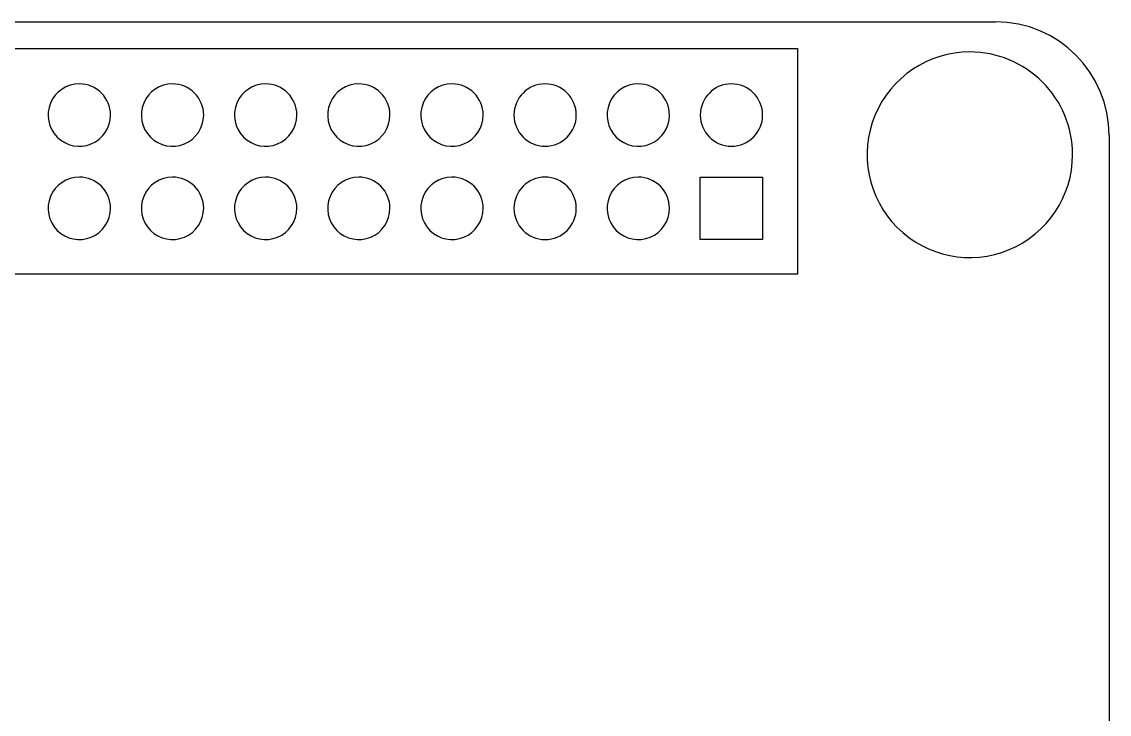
# Model space of a CAD drawing. Extents: x 0 to 61, y 0 to 68.6.
# Drawn here: x 31.34 to 60.99, y 49.74 to 68.61 of the extents above; entities that cross this region are included whole.
import ezdxf

# ---------------------------------------------------------------- set-up
doc = ezdxf.new("R2010")
doc.units = 0
doc.layers.add('Layer_1', color=7, linetype='CONTINUOUS')

msp = doc.modelspace()

# ---------------------------------------------------------------- linework, layer by layer
at = {"layer": 'Layer_1', "color": 7}
for p, q in [((3.126302, 68.607008), (57.886189, 68.607008)), ((10.786945, 67.875488), (52.486146, 67.875488)), ((52.486146, 67.875488), (52.486146, 61.726145)), ((57.187183, 67.78486), (57.187183, 67.78486)), ((57.187183, 67.78486), (57.187183, 67.78486)), ((32.907054, 66.914874), (32.907054, 66.914874)), ((32.907054, 66.914874), (32.907054, 66.914874)), ((35.447056, 66.914874), (35.447056, 66.914874)), ((35.447056, 66.914874), (35.447056, 66.914874)), ((37.987057, 66.914874), (37.987057, 66.914874)), ((37.987057, 66.914874), (37.987057, 66.914874)), ((40.527058, 66.914874), (40.527058, 66.914874)), ((40.527058, 66.914874), (40.527058, 66.914874)), ((43.067057, 66.914874), (43.067057, 66.914874)), ((43.067057, 66.914874), (43.067057, 66.914874)), ((45.607058, 66.914874), (45.607058, 66.914874)), ((45.607058, 66.914874), (45.607058, 66.914874)), ((48.147059, 66.914874), (48.147059, 66.914874)), ((48.147059, 66.914874), (48.147059, 66.914874)), ((50.687061, 66.914874), (50.687061, 66.914874)), ((50.687061, 66.914874), (50.687061, 66.914874)), ((60.98499, 65.505666), (60.98499, 3.125776)), ((32.907054, 64.374873), (32.907054, 64.374873)), ((32.907054, 64.374873), (32.907054, 64.374873)), ((35.447056, 64.374873), (35.447056, 64.374873)), ((35.447056, 64.374873), (35.447056, 64.374873)), ((37.987057, 64.374873), (37.987057, 64.374873)), ((37.987057, 64.374873), (37.987057, 64.374873)), ((40.527058, 64.374873), (40.527058, 64.374873)), ((40.527058, 64.374873), (40.527058, 64.374873)), ((43.067057, 64.374873), (43.067057, 64.374873)), ((43.067057, 64.374873), (43.067057, 64.374873)), ((45.607058, 64.374873), (45.607058, 64.374873)), ((45.607058, 64.374873), (45.607058, 64.374873)), ((48.147059, 64.374873), (48.147059, 64.374873)), ((48.147059, 64.374873), (48.147059, 64.374873)), ((52.486146, 61.726145), (10.786945, 61.726145))]:
    msp.add_line(p, q, dxfattribs=at)
at = {"layer": 'Layer_1', "color": 2}
for p, q in [((49.837179, 62.67486), (49.837179, 64.374858)), ((49.837179, 64.374858), (51.537202, 64.374858)), ((49.837179, 62.67486), (49.837179, 64.374858)), ((49.837179, 64.374858), (51.537202, 64.374858)), ((51.537202, 64.374858), (51.537202, 62.67486)), ((51.537202, 64.374858), (51.537202, 62.67486)), ((51.537202, 62.67486), (49.837179, 62.67486)), ((51.537202, 62.67486), (49.837179, 62.67486))]:
    msp.add_line(p, q, dxfattribs=at)
at = {"layer": 'Layer_1', "color": 7}
for points in [[(60.987022, 65.504854), (60.987032, 67.216871), (59.599222, 68.604769), (57.887205, 68.604867)], [(57.187183, 67.78486), (56.05469, 67.78486), (55.03371, 67.102663), (54.600324, 66.056377)], [(57.187183, 67.78486), (56.05469, 67.78486), (55.03371, 67.102663), (54.600324, 66.056377)], [(59.167079, 66.964761), (58.641978, 67.489862), (57.929788, 67.78486), (57.187183, 67.78486)], [(59.167079, 66.964761), (58.641978, 67.489862), (57.929788, 67.78486), (57.187183, 67.78486)], [(32.907054, 66.914874), (32.563261, 66.914874), (32.25332, 66.707778), (32.121756, 66.390155)], [(32.907054, 66.914874), (32.563261, 66.914874), (32.25332, 66.707778), (32.121756, 66.390155)], [(33.508096, 66.665915), (33.34869, 66.825321), (33.132489, 66.914874), (32.907054, 66.914874)], [(33.508096, 66.665915), (33.34869, 66.825321), (33.132489, 66.914874), (32.907054, 66.914874)], [(35.447056, 66.914874), (35.103262, 66.914874), (34.793321, 66.707778), (34.661757, 66.390155)], [(35.447056, 66.914874), (35.103262, 66.914874), (34.793321, 66.707778), (34.661757, 66.390155)], [(36.048097, 66.665915), (35.888691, 66.825321), (35.67249, 66.914874), (35.447056, 66.914874)], [(36.048097, 66.665915), (35.888691, 66.825321), (35.67249, 66.914874), (35.447056, 66.914874)], [(37.987057, 66.914874), (37.643263, 66.914874), (37.333322, 66.707778), (37.201758, 66.390155)], [(37.987057, 66.914874), (37.643263, 66.914874), (37.333322, 66.707778), (37.201758, 66.390155)], [(38.588098, 66.665915), (38.428692, 66.825321), (38.212491, 66.914874), (37.987057, 66.914874)], [(38.588098, 66.665915), (38.428692, 66.825321), (38.212491, 66.914874), (37.987057, 66.914874)], [(40.527058, 66.914874), (40.183265, 66.914874), (39.873323, 66.707778), (39.741759, 66.390155)], [(40.527058, 66.914874), (40.183265, 66.914874), (39.873323, 66.707778), (39.741759, 66.390155)], [(41.1281, 66.665915), (40.968694, 66.825321), (40.752492, 66.914874), (40.527058, 66.914874)], [(41.1281, 66.665915), (40.968694, 66.825321), (40.752492, 66.914874), (40.527058, 66.914874)], [(43.067057, 66.914874), (42.723263, 66.914874), (42.413322, 66.707778), (42.281758, 66.390155)], [(43.067057, 66.914874), (42.723263, 66.914874), (42.413322, 66.707778), (42.281758, 66.390155)], [(43.668098, 66.665915), (43.508692, 66.825321), (43.292491, 66.914874), (43.067057, 66.914874)], [(43.668098, 66.665915), (43.508692, 66.825321), (43.292491, 66.914874), (43.067057, 66.914874)], [(45.607058, 66.914874), (45.137615, 66.914874), (44.757057, 66.534316), (44.757057, 66.064873)], [(45.607058, 66.914874), (45.137615, 66.914874), (44.757057, 66.534316), (44.757057, 66.064873)], [(46.2081, 66.665915), (46.048694, 66.825321), (45.832492, 66.914874), (45.607058, 66.914874)], [(46.2081, 66.665915), (46.048694, 66.825321), (45.832492, 66.914874), (45.607058, 66.914874)], [(48.147059, 66.914874), (47.803266, 66.914874), (47.493325, 66.707778), (47.361761, 66.390155)], [(48.147059, 66.914874), (47.803266, 66.914874), (47.493325, 66.707778), (47.361761, 66.390155)], [(48.748101, 66.665915), (48.588695, 66.825321), (48.372494, 66.914874), (48.147059, 66.914874)], [(48.748101, 66.665915), (48.588695, 66.825321), (48.372494, 66.914874), (48.147059, 66.914874)], [(50.687061, 66.914874), (50.217618, 66.914874), (49.837059, 66.534316), (49.837059, 66.064873)], [(50.687061, 66.914874), (50.217618, 66.914874), (49.837059, 66.534316), (49.837059, 66.064873)], [(51.288102, 66.665915), (51.128696, 66.825321), (50.912495, 66.914874), (50.687061, 66.914874)], [(51.288102, 66.665915), (51.128696, 66.825321), (50.912495, 66.914874), (50.687061, 66.914874)], [(59.987179, 64.984865), (59.987179, 65.72747), (59.69218, 66.43966), (59.167079, 66.964761)], [(59.987179, 64.984865), (59.987179, 65.72747), (59.69218, 66.43966), (59.167079, 66.964761)], [(33.757056, 66.064873), (33.757056, 66.290307), (33.667502, 66.506509), (33.508096, 66.665915)], [(33.757056, 66.064873), (33.757056, 66.290307), (33.667502, 66.506509), (33.508096, 66.665915)], [(36.297057, 66.064873), (36.297057, 66.290307), (36.207503, 66.506509), (36.048097, 66.665915)], [(36.297057, 66.064873), (36.297057, 66.290307), (36.207503, 66.506509), (36.048097, 66.665915)], [(38.837058, 66.064873), (38.837058, 66.290307), (38.747505, 66.506509), (38.588098, 66.665915)], [(38.837058, 66.064873), (38.837058, 66.290307), (38.747505, 66.506509), (38.588098, 66.665915)], [(41.377059, 66.064873), (41.377059, 66.290307), (41.287506, 66.506509), (41.1281, 66.665915)], [(41.377059, 66.064873), (41.377059, 66.290307), (41.287506, 66.506509), (41.1281, 66.665915)], [(43.917058, 66.064873), (43.917058, 66.290307), (43.827505, 66.506509), (43.668098, 66.665915)], [(43.917058, 66.064873), (43.917058, 66.290307), (43.827505, 66.506509), (43.668098, 66.665915)], [(46.457059, 66.064873), (46.457059, 66.290307), (46.367506, 66.506509), (46.2081, 66.665915)], [(46.457059, 66.064873), (46.457059, 66.290307), (46.367506, 66.506509), (46.2081, 66.665915)], [(48.997061, 66.064873), (48.997061, 66.290307), (48.907507, 66.506509), (48.748101, 66.665915)], [(48.997061, 66.064873), (48.997061, 66.290307), (48.907507, 66.506509), (48.748101, 66.665915)], [(51.537062, 66.064873), (51.537062, 66.290307), (51.447508, 66.506509), (51.288102, 66.665915)], [(51.537062, 66.064873), (51.537062, 66.290307), (51.447508, 66.506509), (51.288102, 66.665915)], [(32.121756, 66.390155), (31.990191, 66.072531), (32.062914, 65.70693), (32.306013, 65.463831)], [(32.121756, 66.390155), (31.990191, 66.072531), (32.062914, 65.70693), (32.306013, 65.463831)], [(34.661757, 66.390155), (34.530193, 66.072531), (34.602915, 65.70693), (34.846014, 65.463831)], [(34.661757, 66.390155), (34.530193, 66.072531), (34.602915, 65.70693), (34.846014, 65.463831)], [(37.201758, 66.390155), (37.070194, 66.072531), (37.142917, 65.70693), (37.386015, 65.463831)], [(37.201758, 66.390155), (37.070194, 66.072531), (37.142917, 65.70693), (37.386015, 65.463831)], [(39.741759, 66.390155), (39.610195, 66.072531), (39.682918, 65.70693), (39.926016, 65.463831)], [(39.741759, 66.390155), (39.610195, 66.072531), (39.682918, 65.70693), (39.926016, 65.463831)], [(42.281758, 66.390155), (42.150194, 66.072531), (42.222916, 65.70693), (42.466015, 65.463831)], [(42.281758, 66.390155), (42.150194, 66.072531), (42.222916, 65.70693), (42.466015, 65.463831)], [(47.361761, 66.390155), (47.230196, 66.072531), (47.302919, 65.70693), (47.546018, 65.463831)], [(47.361761, 66.390155), (47.230196, 66.072531), (47.302919, 65.70693), (47.546018, 65.463831)], [(33.232336, 65.279574), (33.549959, 65.411138), (33.757056, 65.72108), (33.757056, 66.064873)], [(33.232336, 65.279574), (33.549959, 65.411138), (33.757056, 65.72108), (33.757056, 66.064873)], [(35.772337, 65.279574), (36.089961, 65.411138), (36.297057, 65.72108), (36.297057, 66.064873)], [(35.772337, 65.279574), (36.089961, 65.411138), (36.297057, 65.72108), (36.297057, 66.064873)], [(38.312338, 65.279574), (38.629962, 65.411138), (38.837058, 65.72108), (38.837058, 66.064873)], [(38.312338, 65.279574), (38.629962, 65.411138), (38.837058, 65.72108), (38.837058, 66.064873)], [(40.852339, 65.279574), (41.169963, 65.411138), (41.377059, 65.72108), (41.377059, 66.064873)], [(40.852339, 65.279574), (41.169963, 65.411138), (41.377059, 65.72108), (41.377059, 66.064873)], [(43.392338, 65.279574), (43.709962, 65.411138), (43.917058, 65.72108), (43.917058, 66.064873)], [(43.392338, 65.279574), (43.709962, 65.411138), (43.917058, 65.72108), (43.917058, 66.064873)], [(44.757057, 66.064873), (44.757057, 65.59543), (45.137615, 65.214872), (45.607058, 65.214872)], [(44.757057, 66.064873), (44.757057, 65.59543), (45.137615, 65.214872), (45.607058, 65.214872)], [(45.607058, 65.214872), (46.076501, 65.214872), (46.457059, 65.59543), (46.457059, 66.064873)], [(45.607058, 65.214872), (46.076501, 65.214872), (46.457059, 65.59543), (46.457059, 66.064873)], [(48.472341, 65.279574), (48.789964, 65.411138), (48.997061, 65.72108), (48.997061, 66.064873)], [(48.472341, 65.279574), (48.789964, 65.411138), (48.997061, 65.72108), (48.997061, 66.064873)], [(49.837059, 66.064873), (49.837059, 65.59543), (50.217618, 65.214872), (50.687061, 65.214872)], [(49.837059, 66.064873), (49.837059, 65.59543), (50.217618, 65.214872), (50.687061, 65.214872)], [(50.687061, 65.214872), (51.156503, 65.214872), (51.537062, 65.59543), (51.537062, 66.064873)], [(50.687061, 65.214872), (51.156503, 65.214872), (51.537062, 65.59543), (51.537062, 66.064873)], [(54.600324, 66.056377), (54.166938, 65.01009), (54.406494, 63.805762), (55.207287, 63.004969)], [(54.600324, 66.056377), (54.166938, 65.01009), (54.406494, 63.805762), (55.207287, 63.004969)], [(32.306013, 65.463831), (32.549111, 65.220733), (32.914712, 65.14801), (33.232336, 65.279574)], [(32.306013, 65.463831), (32.549111, 65.220733), (32.914712, 65.14801), (33.232336, 65.279574)], [(34.846014, 65.463831), (35.089113, 65.220733), (35.454713, 65.14801), (35.772337, 65.279574)], [(34.846014, 65.463831), (35.089113, 65.220733), (35.454713, 65.14801), (35.772337, 65.279574)], [(37.386015, 65.463831), (37.629114, 65.220733), (37.994715, 65.14801), (38.312338, 65.279574)], [(37.386015, 65.463831), (37.629114, 65.220733), (37.994715, 65.14801), (38.312338, 65.279574)], [(39.926016, 65.463831), (40.169115, 65.220733), (40.534716, 65.14801), (40.852339, 65.279574)], [(39.926016, 65.463831), (40.169115, 65.220733), (40.534716, 65.14801), (40.852339, 65.279574)], [(42.466015, 65.463831), (42.709114, 65.220733), (43.074714, 65.14801), (43.392338, 65.279574)], [(42.466015, 65.463831), (42.709114, 65.220733), (43.074714, 65.14801), (43.392338, 65.279574)], [(47.546018, 65.463831), (47.789116, 65.220733), (48.154717, 65.14801), (48.472341, 65.279574)], [(47.546018, 65.463831), (47.789116, 65.220733), (48.154717, 65.14801), (48.472341, 65.279574)], [(58.258695, 62.398006), (59.304982, 62.831392), (59.987179, 63.852372), (59.987179, 64.984865)], [(58.258695, 62.398006), (59.304982, 62.831392), (59.987179, 63.852372), (59.987179, 64.984865)], [(32.907054, 64.374873), (32.563261, 64.374873), (32.25332, 64.167777), (32.121756, 63.850153)], [(32.907054, 64.374873), (32.563261, 64.374873), (32.25332, 64.167777), (32.121756, 63.850153)], [(33.508096, 64.125914), (33.34869, 64.28532), (33.132489, 64.374873), (32.907054, 64.374873)], [(33.508096, 64.125914), (33.34869, 64.28532), (33.132489, 64.374873), (32.907054, 64.374873)], [(35.447056, 64.374873), (35.103262, 64.374873), (34.793321, 64.167777), (34.661757, 63.850153)], [(35.447056, 64.374873), (35.103262, 64.374873), (34.793321, 64.167777), (34.661757, 63.850153)], [(36.048097, 64.125914), (35.888691, 64.28532), (35.67249, 64.374873), (35.447056, 64.374873)], [(36.048097, 64.125914), (35.888691, 64.28532), (35.67249, 64.374873), (35.447056, 64.374873)], [(37.987057, 64.374873), (37.643263, 64.374873), (37.333322, 64.167777), (37.201758, 63.850153)], [(37.987057, 64.374873), (37.643263, 64.374873), (37.333322, 64.167777), (37.201758, 63.850153)], [(38.588098, 64.125914), (38.428692, 64.28532), (38.212491, 64.374873), (37.987057, 64.374873)], [(38.588098, 64.125914), (38.428692, 64.28532), (38.212491, 64.374873), (37.987057, 64.374873)], [(40.527058, 64.374873), (40.183265, 64.374873), (39.873323, 64.167777), (39.741759, 63.850153)], [(40.527058, 64.374873), (40.183265, 64.374873), (39.873323, 64.167777), (39.741759, 63.850153)], [(41.1281, 64.125914), (40.968694, 64.28532), (40.752492, 64.374873), (40.527058, 64.374873)], [(41.1281, 64.125914), (40.968694, 64.28532), (40.752492, 64.374873), (40.527058, 64.374873)], [(43.067057, 64.374873), (42.723263, 64.374873), (42.413322, 64.167777), (42.281758, 63.850153)], [(43.067057, 64.374873), (42.723263, 64.374873), (42.413322, 64.167777), (42.281758, 63.850153)], [(43.668098, 64.125914), (43.508692, 64.28532), (43.292491, 64.374873), (43.067057, 64.374873)], [(43.668098, 64.125914), (43.508692, 64.28532), (43.292491, 64.374873), (43.067057, 64.374873)], [(45.607058, 64.374873), (45.137615, 64.374873), (44.757057, 63.994315), (44.757057, 63.524872)], [(45.607058, 64.374873), (45.137615, 64.374873), (44.757057, 63.994315), (44.757057, 63.524872)], [(46.2081, 64.125914), (46.048694, 64.28532), (45.832492, 64.374873), (45.607058, 64.374873)], [(46.2081, 64.125914), (46.048694, 64.28532), (45.832492, 64.374873), (45.607058, 64.374873)], [(48.147059, 64.374873), (47.803266, 64.374873), (47.493325, 64.167777), (47.361761, 63.850153)], [(48.147059, 64.374873), (47.803266, 64.374873), (47.493325, 64.167777), (47.361761, 63.850153)], [(48.748101, 64.125914), (48.588695, 64.28532), (48.372494, 64.374873), (48.147059, 64.374873)], [(48.748101, 64.125914), (48.588695, 64.28532), (48.372494, 64.374873), (48.147059, 64.374873)], [(33.757056, 63.524872), (33.757056, 63.750306), (33.667502, 63.966507), (33.508096, 64.125914)], [(33.757056, 63.524872), (33.757056, 63.750306), (33.667502, 63.966507), (33.508096, 64.125914)], [(36.297057, 63.524872), (36.297057, 63.750306), (36.207503, 63.966507), (36.048097, 64.125914)], [(36.297057, 63.524872), (36.297057, 63.750306), (36.207503, 63.966507), (36.048097, 64.125914)], [(38.837058, 63.524872), (38.837058, 63.750306), (38.747505, 63.966507), (38.588098, 64.125914)], [(38.837058, 63.524872), (38.837058, 63.750306), (38.747505, 63.966507), (38.588098, 64.125914)], [(41.377059, 63.524872), (41.377059, 63.750306), (41.287506, 63.966507), (41.1281, 64.125914)], [(41.377059, 63.524872), (41.377059, 63.750306), (41.287506, 63.966507), (41.1281, 64.125914)], [(43.917058, 63.524872), (43.917058, 63.750306), (43.827505, 63.966507), (43.668098, 64.125914)], [(43.917058, 63.524872), (43.917058, 63.750306), (43.827505, 63.966507), (43.668098, 64.125914)], [(46.457059, 63.524872), (46.457059, 63.750306), (46.367506, 63.966507), (46.2081, 64.125914)], [(46.457059, 63.524872), (46.457059, 63.750306), (46.367506, 63.966507), (46.2081, 64.125914)], [(48.997061, 63.524872), (48.997061, 63.750306), (48.907507, 63.966507), (48.748101, 64.125914)], [(48.997061, 63.524872), (48.997061, 63.750306), (48.907507, 63.966507), (48.748101, 64.125914)], [(32.121756, 63.850153), (31.990191, 63.53253), (32.062914, 63.166929), (32.306013, 62.92383)], [(32.121756, 63.850153), (31.990191, 63.53253), (32.062914, 63.166929), (32.306013, 62.92383)], [(34.661757, 63.850153), (34.530193, 63.53253), (34.602915, 63.166929), (34.846014, 62.92383)], [(34.661757, 63.850153), (34.530193, 63.53253), (34.602915, 63.166929), (34.846014, 62.92383)], [(37.201758, 63.850153), (37.070194, 63.53253), (37.142917, 63.166929), (37.386015, 62.92383)], [(37.201758, 63.850153), (37.070194, 63.53253), (37.142917, 63.166929), (37.386015, 62.92383)], [(39.741759, 63.850153), (39.610195, 63.53253), (39.682918, 63.166929), (39.926016, 62.92383)], [(39.741759, 63.850153), (39.610195, 63.53253), (39.682918, 63.166929), (39.926016, 62.92383)], [(42.281758, 63.850153), (42.150194, 63.53253), (42.222916, 63.166929), (42.466015, 62.92383)], [(42.281758, 63.850153), (42.150194, 63.53253), (42.222916, 63.166929), (42.466015, 62.92383)], [(47.361761, 63.850153), (47.230196, 63.53253), (47.302919, 63.166929), (47.546018, 62.92383)], [(47.361761, 63.850153), (47.230196, 63.53253), (47.302919, 63.166929), (47.546018, 62.92383)], [(33.232336, 62.739573), (33.549959, 62.871137), (33.757056, 63.181078), (33.757056, 63.524872)], [(33.232336, 62.739573), (33.549959, 62.871137), (33.757056, 63.181078), (33.757056, 63.524872)], [(35.772337, 62.739573), (36.089961, 62.871137), (36.297057, 63.181078), (36.297057, 63.524872)], [(35.772337, 62.739573), (36.089961, 62.871137), (36.297057, 63.181078), (36.297057, 63.524872)], [(38.312338, 62.739573), (38.629962, 62.871137), (38.837058, 63.181078), (38.837058, 63.524872)], [(38.312338, 62.739573), (38.629962, 62.871137), (38.837058, 63.181078), (38.837058, 63.524872)], [(40.852339, 62.739573), (41.169963, 62.871137), (41.377059, 63.181078), (41.377059, 63.524872)], [(40.852339, 62.739573), (41.169963, 62.871137), (41.377059, 63.181078), (41.377059, 63.524872)], [(43.392338, 62.739573), (43.709962, 62.871137), (43.917058, 63.181078), (43.917058, 63.524872)], [(43.392338, 62.739573), (43.709962, 62.871137), (43.917058, 63.181078), (43.917058, 63.524872)], [(44.757057, 63.524872), (44.757057, 63.055429), (45.137615, 62.674871), (45.607058, 62.674871)], [(44.757057, 63.524872), (44.757057, 63.055429), (45.137615, 62.674871), (45.607058, 62.674871)], [(45.607058, 62.674871), (46.076501, 62.674871), (46.457059, 63.055429), (46.457059, 63.524872)], [(45.607058, 62.674871), (46.076501, 62.674871), (46.457059, 63.055429), (46.457059, 63.524872)], [(48.472341, 62.739573), (48.789964, 62.871137), (48.997061, 63.181078), (48.997061, 63.524872)], [(48.472341, 62.739573), (48.789964, 62.871137), (48.997061, 63.181078), (48.997061, 63.524872)], [(32.306013, 62.92383), (32.549111, 62.680732), (32.914712, 62.608009), (33.232336, 62.739573)], [(32.306013, 62.92383), (32.549111, 62.680732), (32.914712, 62.608009), (33.232336, 62.739573)], [(34.846014, 62.92383), (35.089113, 62.680732), (35.454713, 62.608009), (35.772337, 62.739573)], [(34.846014, 62.92383), (35.089113, 62.680732), (35.454713, 62.608009), (35.772337, 62.739573)], [(37.386015, 62.92383), (37.629114, 62.680732), (37.994715, 62.608009), (38.312338, 62.739573)], [(37.386015, 62.92383), (37.629114, 62.680732), (37.994715, 62.608009), (38.312338, 62.739573)], [(39.926016, 62.92383), (40.169115, 62.680732), (40.534716, 62.608009), (40.852339, 62.739573)], [(39.926016, 62.92383), (40.169115, 62.680732), (40.534716, 62.608009), (40.852339, 62.739573)], [(42.466015, 62.92383), (42.709114, 62.680732), (43.074714, 62.608009), (43.392338, 62.739573)], [(42.466015, 62.92383), (42.709114, 62.680732), (43.074714, 62.608009), (43.392338, 62.739573)], [(47.546018, 62.92383), (47.789116, 62.680732), (48.154717, 62.608009), (48.472341, 62.739573)], [(47.546018, 62.92383), (47.789116, 62.680732), (48.154717, 62.608009), (48.472341, 62.739573)], [(55.207287, 63.004969), (56.00808, 62.204175), (57.212408, 61.96462), (58.258695, 62.398006)], [(55.207287, 63.004969), (56.00808, 62.204175), (57.212408, 61.96462), (58.258695, 62.398006)]]:
    msp.add_open_spline(points, degree=3, dxfattribs=at)

doc.saveas('drawing.dxf')
